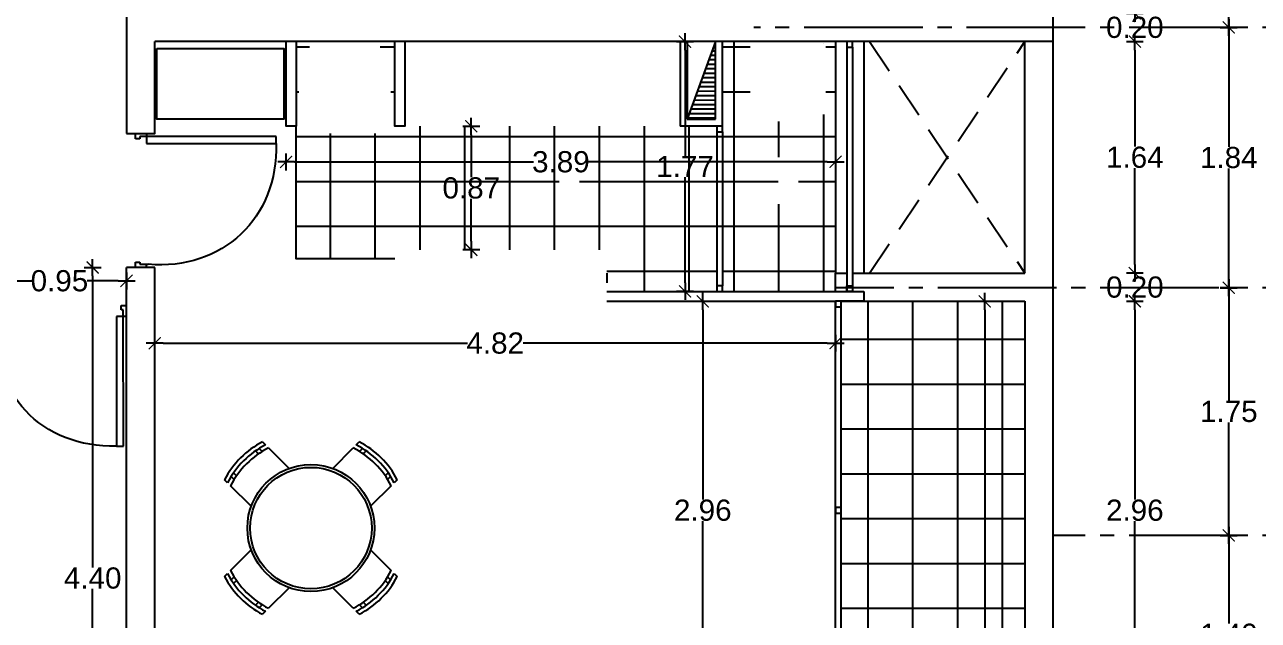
# Model space of a CAD drawing. Header units: millimetres. Extents: x 1217 to 2428, y 234 to 644.
# Drawn here: x 2359.72 to 2368.45, y 471.13 to 475.35 of the extents above; entities that cross this region are included whole.
import ezdxf

# ---------------------------------------------------------------- set-up
doc = ezdxf.new("R2010")
doc.units = ezdxf.units.MM
doc.linetypes.add('ACAD_ISO04W100', pattern=[30, 24, -3, 0, -3])
doc.linetypes.add('HIDDEN2', pattern=[0.1875, 0.125, -0.0625])
doc.layers.get('0').update_dxf_attribs({"lineweight": 5})
for name, color, linetype in [('0.1', 251, 'Continuous'), ('0.2', 2, 'Continuous'), ('0.3', 6, 'Continuous'), ('COTAS', 252, 'Continuous'), ('COTAS INTERIORES', 3, 'Continuous'), ('EJES', 8, 'Continuous'), ('MURO', 5, 'Continuous'), ('MUROS', 7, 'Continuous'), ('PUERTAS', 2, 'Continuous'), ('SHAFT', 3, 'Continuous'), ('TABIQUES', 4, 'Continuous')]:
    doc.layers.add(name, color=color, linetype=linetype)
doc.styles.add('INTERARQ', font='arial.ttf')
doc.dimstyles.new('ESCALA_1-50', dxfattribs={"dimtxt": 0.15, "dimasz": 0.06, "dimexe": 0.18, "dimexo": 0.0625, "dimgap": 0, "dimtad": 0, "dimtih": 1, "dimtoh": 1, "dimzin": 0, "dimdsep": 46, "dimtxsty": 'INTERARQ', "dimblk": 'DIMTICK', "dimcen": 0, "dimse1": 1, "dimse2": 1, "dimclrd": 256, "dimclre": 1, "dimclrt": 2, "dimadec": 0, "dimazin": 0, "dimtfac": 4.5, "dimtofl": 0, "dimtmove": 2, "dimatfit": 3, "dimldrblk": 'DIMTICK', "dimfxl": 1, "dimtolj": 1, "dimtzin": 0, "dimarcsym": 0})

# ---------------------------------------------------------------- blocks, each defined once
blk = doc.blocks.new('com')
at = {"layer": '0.1'}
for p, q in [((-0.3917, 0.5473), (-0.3705, 0.526)), ((-0.3449, 0.5429), (-0.3661, 0.5641)), ((-0.3421, 0.6108), (-0.3209, 0.5896)), ((-0.2997, 0.5684), (-0.1541, 0.4228)), ((0.1541, 0.4228), (0.2997, 0.5684)), ((0.3209, 0.5896), (0.3421, 0.6108)), ((0.3449, 0.5429), (0.3661, 0.5641)), ((0.3917, 0.5473), (0.3705, 0.526)), ((-0.5429, 0.3449), (-0.5641, 0.3661)), ((-0.5473, 0.3917), (-0.526, 0.3705)), ((0.5473, 0.3917), (0.526, 0.3705)), ((0.5429, 0.3449), (0.5641, 0.3661)), ((-0.5896, 0.3209), (-0.6108, 0.3421)), ((-0.4228, 0.1541), (-0.5684, 0.2997)), ((0.5684, 0.2997), (0.4228, 0.1541)), ((0.6108, 0.3421), (0.5896, 0.3209)), ((-0.5684, -0.2997), (-0.4228, -0.1541)), ((0.4228, -0.1541), (0.5684, -0.2997)), ((-0.6108, -0.3421), (-0.5896, -0.3209)), ((-0.5429, -0.3449), (-0.5641, -0.3661)), ((0.5429, -0.3449), (0.5641, -0.3661)), ((0.5896, -0.3209), (0.6108, -0.3421)), ((-0.5473, -0.3917), (-0.526, -0.3705)), ((-0.1541, -0.4228), (-0.2997, -0.5684)), ((0.2997, -0.5684), (0.1541, -0.4228)), ((0.5473, -0.3917), (0.526, -0.3705)), ((-0.3917, -0.5473), (-0.3705, -0.526)), ((-0.3449, -0.5429), (-0.3661, -0.5641)), ((-0.3209, -0.5896), (-0.3421, -0.6108)), ((0.3421, -0.6108), (0.3209, -0.5896)), ((0.3449, -0.5429), (0.3661, -0.5641)), ((0.3917, -0.5473), (0.3705, -0.526))]:
    blk.add_line(p, q, dxfattribs=at)
for radius in [0.45, 0.43]:
    blk.add_circle((0, 0), radius, dxfattribs=at)
for centre, start, end in [((-0.0616, 0.0616), 117.05475, 152.94525), ((-0.0404, 0.0404), 117.05475, 152.94525), ((-0.0192, 0.0192), 117.05475, 152.94525), ((0.0192, 0.0192), 27.05475, 62.94525), ((0.0404, 0.0404), 27.05475, 62.94525), ((0.0616, 0.0616), 27.05475, 62.94525), ((-0.0616, -0.0616), 207.05475, 242.94525), ((-0.0404, -0.0404), 207.05475, 242.94525), ((-0.0192, -0.0192), 207.05475, 242.94525), ((0.0192, -0.0192), 297.05475, 332.94525), ((0.0404, -0.0404), 297.05475, 332.94525), ((0.0616, -0.0616), 297.05475, 332.94525)]:
    blk.add_arc(centre, 0.6167, start, end, dxfattribs=at)
blk = doc.blocks.new('FGFGFGFG')
at = {"layer": 'PUERTAS'}
for p, q in [((381629.7039, 7752655.4584), (381629.6607, 7752655.4584)), ((381629.6607, 7752655.4584), (381629.6608, 7752654.6488)), ((381629.704, 7752654.638), (381629.7039, 7752655.4584)), ((381629.6406, 7752654.638), (381629.6608, 7752654.638)), ((381629.6608, 7752654.6488), (381629.6608, 7752654.5949)), ((381629.6608, 7752654.638), (381629.704, 7752654.638)), ((381630.4704, 7752654.5949), (381630.4704, 7752654.6488)), ((381630.4906, 7752654.638), (381630.4704, 7752654.638)), ((381629.6742, 7752654.568), (381629.6406, 7752654.568)), ((381629.6608, 7752654.5949), (381629.6742, 7752654.5949)), ((381629.6742, 7752654.5949), (381629.6742, 7752654.568)), ((381630.4569, 7752654.5949), (381630.4704, 7752654.5949)), ((381630.4569, 7752654.568), (381630.4569, 7752654.5949)), ((381630.4906, 7752654.568), (381630.4569, 7752654.568))]:
    blk.add_line(p, q, dxfattribs=at)
at = {"layer": 'PUERTAS', "extrusion": (0, 0, -1)}
blk.add_ellipse((381629.5735, 7752654.5673), major_axis=(0.7057, 0.6681), ratio=0.836444, start_param=-0.755704, end_param=0.755704, dxfattribs=at)
blk = doc.blocks.new('DIMTICK')
at = {"color": 1}
for p, q in [((-1, 0), (1, 0)), ((0, 1), (0, -1))]:
    blk.add_line(p, q, dxfattribs=at)
at = {"color": 3, "const_width": 0.141}
blk.add_lwpolyline([(0.71, 0.71), (-0.71, -0.71)], dxfattribs=at)
blk = doc.blocks.new('*D586')
at = {"layer": 'COTAS', "lineweight": -2, "ltscale": 3, "transparency": 16777216}
for p, q in [((2367.5764, 473.3287), (2367.5764, 471.9851)), ((2367.5764, 470.4883), (2367.5764, 471.8319))]:
    blk.add_line(p, q, dxfattribs=at)
at = {"layer": 'DEFPOINTS', "color": 0, "ltscale": 3, "transparency": 16777216}
for p in [(2365.6584, 473.3887), (2367.5764, 473.3887), (2365.4984, 470.4283)]:
    blk.add_point(p, dxfattribs=at)
at = {"layer": 'COTAS', "lineweight": -2, "ltscale": 3, "transparency": 16777216, "xscale": 0.06, "yscale": 0.06, "zscale": 0.06}
for p, rotation in [((2367.5764, 473.3887), 90), ((2367.5764, 470.4283), 270)]:
    blk.add_blockref('DIMTICK', p, dxfattribs=dict(at, rotation=rotation))
at = {"layer": 'COTAS', "color": 2, "ltscale": 3, "transparency": 16777216, "insert": (2367.5764, 471.9085), "char_height": 0.15, "attachment_point": 5, "style": 'INTERARQ'}
blk.add_mtext('\\A1;2.96', dxfattribs=at)
blk = doc.blocks.new('*D587')
at = {"layer": 'COTAS', "lineweight": -2, "ltscale": 3, "transparency": 16777216}
for p, q in [((2367.5764, 473.6487), (2367.5764, 473.7087)), ((2367.5764, 473.3287), (2367.5764, 473.2687))]:
    blk.add_line(p, q, dxfattribs=at)
at = {"layer": 'DEFPOINTS', "color": 0, "ltscale": 3, "transparency": 16777216}
for p in [(2366.7984, 473.5887), (2367.5764, 473.5887), (2365.6584, 473.3887)]:
    blk.add_point(p, dxfattribs=at)
at = {"layer": 'COTAS', "lineweight": -2, "ltscale": 3, "transparency": 16777216, "xscale": 0.06, "yscale": 0.06, "zscale": 0.06}
for p, rotation in [((2367.5764, 473.5887), 270), ((2367.5764, 473.3887), 90)]:
    blk.add_blockref('DIMTICK', p, dxfattribs=dict(at, rotation=rotation))
at = {"layer": 'COTAS', "color": 2, "ltscale": 3, "transparency": 16777216, "insert": (2367.5764, 473.4887), "char_height": 0.15, "attachment_point": 5, "style": 'INTERARQ'}
blk.add_mtext('\\A1;0.20', dxfattribs=at)
blk = doc.blocks.new('*D588')
at = {"layer": 'COTAS', "lineweight": -2, "ltscale": 3, "transparency": 16777216}
for p, q in [((2367.5764, 475.1683), (2367.5764, 474.4851)), ((2367.5764, 473.6487), (2367.5764, 474.3319))]:
    blk.add_line(p, q, dxfattribs=at)
at = {"layer": 'DEFPOINTS', "color": 0, "ltscale": 3, "transparency": 16777216}
for p in [(2366.9983, 475.2283, 0), (2367.5764, 475.2283), (2366.7984, 473.5887)]:
    blk.add_point(p, dxfattribs=at)
at = {"layer": 'COTAS', "lineweight": -2, "ltscale": 3, "transparency": 16777216, "xscale": 0.06, "yscale": 0.06, "zscale": 0.06}
for p, rotation in [((2367.5764, 475.2283), 90), ((2367.5764, 473.5887), 270)]:
    blk.add_blockref('DIMTICK', p, dxfattribs=dict(at, rotation=rotation))
at = {"layer": 'COTAS', "color": 2, "ltscale": 3, "transparency": 16777216, "insert": (2367.5764, 474.4085), "char_height": 0.15, "attachment_point": 5, "style": 'INTERARQ'}
blk.add_mtext('\\A1;1.64', dxfattribs=at)
blk = doc.blocks.new('*D589')
at = {"layer": 'COTAS', "lineweight": -2, "ltscale": 3, "transparency": 16777216}
for p, q in [((2367.5764, 475.4883), (2367.5764, 475.5483)), ((2367.5764, 475.1683), (2367.5764, 475.1083))]:
    blk.add_line(p, q, dxfattribs=at)
at = {"layer": 'DEFPOINTS', "color": 0, "ltscale": 3, "transparency": 16777216}
for p in [(2366.7983, 475.4283), (2367.5764, 475.4283), (2366.9983, 475.2283)]:
    blk.add_point(p, dxfattribs=at)
at = {"layer": 'COTAS', "lineweight": -2, "ltscale": 3, "transparency": 16777216, "xscale": 0.06, "yscale": 0.06, "zscale": 0.06}
for p, rotation in [((2367.5764, 475.4283), 270), ((2367.5764, 475.2283), 90)]:
    blk.add_blockref('DIMTICK', p, dxfattribs=dict(at, rotation=rotation))
at = {"layer": 'COTAS', "color": 2, "ltscale": 3, "transparency": 16777216, "insert": (2367.5764, 475.3283), "char_height": 0.15, "attachment_point": 5, "style": 'INTERARQ'}
blk.add_mtext('\\A1;0.20', dxfattribs=at)
blk = doc.blocks.new('*D612')
at = {"layer": 'COTAS', "lineweight": -2, "ltscale": 3, "transparency": 16777216}
for p, q in [((2368.2415, 471.6711), (2368.2415, 471.1063)), ((2368.2415, 470.3883), (2368.2415, 470.9531))]:
    blk.add_line(p, q, dxfattribs=at)
at = {"layer": 'DEFPOINTS', "color": 0, "ltscale": 3, "transparency": 16777216}
for p in [(2366.9983, 471.7311), (2368.2415, 471.7311), (2366.9983, 470.3283)]:
    blk.add_point(p, dxfattribs=at)
at = {"layer": 'COTAS', "lineweight": -2, "ltscale": 3, "transparency": 16777216, "xscale": 0.06, "yscale": 0.06, "zscale": 0.06}
for p, rotation in [((2368.2415, 471.7311), 90), ((2368.2415, 470.3283), 270)]:
    blk.add_blockref('DIMTICK', p, dxfattribs=dict(at, rotation=rotation))
at = {"layer": 'COTAS', "color": 2, "ltscale": 3, "transparency": 16777216, "insert": (2368.2415, 471.0297), "char_height": 0.15, "attachment_point": 5, "style": 'INTERARQ'}
blk.add_mtext('\\A1;1.40', dxfattribs=at)
blk = doc.blocks.new('*D613')
at = {"layer": 'COTAS', "lineweight": -2, "ltscale": 3, "transparency": 16777216}
for p, q in [((2368.2415, 473.425), (2368.2415, 472.6846)), ((2368.2415, 471.7911), (2368.2415, 472.5315))]:
    blk.add_line(p, q, dxfattribs=at)
at = {"layer": 'DEFPOINTS', "color": 0, "ltscale": 3, "transparency": 16777216}
for p in [(2366.9983, 473.485, 0), (2368.2415, 473.485), (2366.9983, 471.7311)]:
    blk.add_point(p, dxfattribs=at)
at = {"layer": 'COTAS', "lineweight": -2, "ltscale": 3, "transparency": 16777216, "xscale": 0.06, "yscale": 0.06, "zscale": 0.06}
for p, rotation in [((2368.2415, 473.485), 90), ((2368.2415, 471.7311), 270)]:
    blk.add_blockref('DIMTICK', p, dxfattribs=dict(at, rotation=rotation))
at = {"layer": 'COTAS', "color": 2, "ltscale": 3, "transparency": 16777216, "insert": (2368.2415, 472.608), "char_height": 0.15, "attachment_point": 5, "style": 'INTERARQ'}
blk.add_mtext('\\A1;1.75', dxfattribs=at)
blk = doc.blocks.new('*D614')
at = {"layer": 'COTAS', "lineweight": -2, "ltscale": 3, "transparency": 16777216}
for p, q in [((2368.2415, 475.2682), (2368.2415, 474.4832)), ((2368.2415, 473.545), (2368.2415, 474.33))]:
    blk.add_line(p, q, dxfattribs=at)
at = {"layer": 'DEFPOINTS', "color": 0, "ltscale": 3, "transparency": 16777216}
for p in [(2366.9983, 475.3282), (2368.2415, 475.3282), (2366.9983, 473.485, 0)]:
    blk.add_point(p, dxfattribs=at)
at = {"layer": 'COTAS', "lineweight": -2, "ltscale": 3, "transparency": 16777216, "xscale": 0.06, "yscale": 0.06, "zscale": 0.06}
for p, rotation in [((2368.2415, 475.3282), 90), ((2368.2415, 473.485), 270)]:
    blk.add_blockref('DIMTICK', p, dxfattribs=dict(at, rotation=rotation))
at = {"layer": 'COTAS', "color": 2, "ltscale": 3, "transparency": 16777216, "insert": (2368.2415, 474.4066), "char_height": 0.15, "attachment_point": 5, "style": 'INTERARQ'}
blk.add_mtext('\\A1;1.84', dxfattribs=at)
blk = doc.blocks.new('*D327')
at = {"layer": 'COTAS', "lineweight": -2, "ltscale": 3, "transparency": 16777216}
for p, q in [((2368.2415, 479.5682), (2368.2415, 477.5548)), ((2368.2415, 475.3882), (2368.2415, 477.4016))]:
    blk.add_line(p, q, dxfattribs=at)
at = {"layer": 'DEFPOINTS', "color": 0, "ltscale": 3, "transparency": 16777216}
for p in [(2366.9993, 479.6282), (2368.2415, 479.6282), (2366.9983, 475.3282)]:
    blk.add_point(p, dxfattribs=at)
at = {"layer": 'COTAS', "lineweight": -2, "ltscale": 3, "transparency": 16777216, "xscale": 0.06, "yscale": 0.06, "zscale": 0.06}
for p, rotation in [((2368.2415, 479.6282), 90), ((2368.2415, 475.3282), 270)]:
    blk.add_blockref('DIMTICK', p, dxfattribs=dict(at, rotation=rotation))
at = {"layer": 'COTAS', "color": 2, "ltscale": 3, "transparency": 16777216, "insert": (2368.2415, 477.4782), "char_height": 0.15, "attachment_point": 5, "style": 'INTERARQ'}
blk.add_mtext('\\A1;4.30', dxfattribs=at)
blk = doc.blocks.new('*D329')
at = {"layer": 'COTAS', "lineweight": -2, "ltscale": 3, "transparency": 16777216}
for p, q in [((2368.8564, 495.1033), (2368.8564, 478.9229)), ((2368.8564, 462.5893), (2368.8564, 478.7696))]:
    blk.add_line(p, q, dxfattribs=at)
at = {"layer": 'DEFPOINTS', "color": 0, "ltscale": 3, "transparency": 16777216}
for p in [(2364.1135, 495.1633, 0), (2368.8564, 495.1633), (2364.1135, 462.5293, 0)]:
    blk.add_point(p, dxfattribs=at)
at = {"layer": 'COTAS', "lineweight": -2, "ltscale": 3, "transparency": 16777216, "xscale": 0.06, "yscale": 0.06, "zscale": 0.06}
for p, rotation in [((2368.8564, 495.1633), 90), ((2368.8564, 462.5293), 270)]:
    blk.add_blockref('DIMTICK', p, dxfattribs=dict(at, rotation=rotation))
at = {"layer": 'COTAS', "color": 2, "ltscale": 3, "transparency": 16777216, "insert": (2368.8564, 478.8463), "char_height": 0.15, "attachment_point": 5, "style": 'INTERARQ'}
blk.add_mtext('\\A1;32.63', dxfattribs=at)
blk = doc.blocks.new('*D630')
at = {"layer": 'COTAS INTERIORES', "lineweight": -2, "ltscale": 3, "transparency": 16777216}
for p, q in [((2359.5494, 473.5336), (2359.769, 473.5336)), ((2360.3794, 473.5336), (2360.1598, 473.5336))]:
    blk.add_line(p, q, dxfattribs=at)
at = {"layer": 'DEFPOINTS', "color": 0, "ltscale": 3, "transparency": 16777216}
for p in [(2360.4394, 473.6283), (2360.4394, 473.5336), (2359.4894, 473.3507, 0)]:
    blk.add_point(p, dxfattribs=at)
at = {"layer": 'COTAS INTERIORES', "lineweight": -2, "ltscale": 3, "transparency": 16777216, "xscale": 0.06, "yscale": 0.06, "zscale": 0.06, "rotation": 180}
blk.add_blockref('DIMTICK', (2359.4894, 473.5336), dxfattribs=at)
at = {"layer": 'COTAS INTERIORES', "lineweight": -2, "ltscale": 3, "transparency": 16777216, "xscale": 0.06, "yscale": 0.06, "zscale": 0.06}
blk.add_blockref('DIMTICK', (2360.4394, 473.5336), dxfattribs=at)
at = {"layer": 'COTAS INTERIORES', "color": 2, "ltscale": 3, "transparency": 16777216, "insert": (2359.9644, 473.5336), "char_height": 0.15, "attachment_point": 5, "style": 'INTERARQ'}
blk.add_mtext('\\A1;0.95', dxfattribs=at)
blk = doc.blocks.new('*D631')
at = {"layer": 'COTAS INTERIORES', "lineweight": -2, "ltscale": 3, "transparency": 16777216}
for p, q in [((2360.1997, 473.5683), (2360.1997, 471.5047)), ((2360.1997, 469.2879), (2360.1997, 471.3515))]:
    blk.add_line(p, q, dxfattribs=at)
at = {"layer": 'DEFPOINTS', "color": 0, "ltscale": 3, "transparency": 16777216}
for p in [(2360.1997, 473.6283), (2360.4394, 473.6283, 0), (2360.4394, 469.2279, 0)]:
    blk.add_point(p, dxfattribs=at)
at = {"layer": 'COTAS INTERIORES', "lineweight": -2, "ltscale": 3, "transparency": 16777216, "xscale": 0.06, "yscale": 0.06, "zscale": 0.06}
for p, rotation in [((2360.1997, 473.6283), 90), ((2360.1997, 469.2279), 270)]:
    blk.add_blockref('DIMTICK', p, dxfattribs=dict(at, rotation=rotation))
at = {"layer": 'COTAS INTERIORES', "color": 2, "ltscale": 3, "transparency": 16777216, "insert": (2360.1997, 471.4281), "char_height": 0.15, "attachment_point": 5, "style": 'INTERARQ'}
blk.add_mtext('\\A1;4.40', dxfattribs=at)
blk = doc.blocks.new('*D663')
at = {"layer": 'COTAS INTERIORES', "lineweight": -2, "ltscale": 3, "transparency": 16777216}
for p, q in [((2364.5183, 473.3287), (2364.5183, 471.9851)), ((2364.5183, 470.4883), (2364.5183, 471.8319))]:
    blk.add_line(p, q, dxfattribs=at)
at = {"layer": 'DEFPOINTS', "color": 0, "ltscale": 3, "transparency": 16777216}
for p in [(2364.5183, 473.3887), (2364.5453, 473.3887, 0), (2362.6673, 470.4283, 0)]:
    blk.add_point(p, dxfattribs=at)
at = {"layer": 'COTAS INTERIORES', "lineweight": -2, "ltscale": 3, "transparency": 16777216, "xscale": 0.06, "yscale": 0.06, "zscale": 0.06}
for p, rotation in [((2364.5183, 473.3887), 90), ((2364.5183, 470.4283), 270)]:
    blk.add_blockref('DIMTICK', p, dxfattribs=dict(at, rotation=rotation))
at = {"layer": 'COTAS INTERIORES', "color": 2, "ltscale": 3, "transparency": 16777216, "insert": (2364.5183, 471.9085), "char_height": 0.15, "attachment_point": 5, "style": 'INTERARQ'}
blk.add_mtext('\\A1;2.96', dxfattribs=at)
blk = doc.blocks.new('*D667')
at = {"layer": 'COTAS INTERIORES', "lineweight": -2, "ltscale": 3, "transparency": 16777216}
for p, q in [((2361.6294, 474.3764), (2363.319, 474.3764)), ((2365.3984, 474.3764), (2363.7088, 474.3764))]:
    blk.add_line(p, q, dxfattribs=at)
at = {"layer": 'DEFPOINTS', "color": 0, "ltscale": 3, "transparency": 16777216}
for p in [(2361.5694, 474.6286, 0), (2365.4584, 474.5324, 0), (2365.4584, 474.3764)]:
    blk.add_point(p, dxfattribs=at)
at = {"layer": 'COTAS INTERIORES', "lineweight": -2, "ltscale": 3, "transparency": 16777216, "xscale": 0.06, "yscale": 0.06, "zscale": 0.06, "rotation": 180}
blk.add_blockref('DIMTICK', (2361.5694, 474.3764), dxfattribs=at)
at = {"layer": 'COTAS INTERIORES', "lineweight": -2, "ltscale": 3, "transparency": 16777216, "xscale": 0.06, "yscale": 0.06, "zscale": 0.06}
blk.add_blockref('DIMTICK', (2365.4584, 474.3764), dxfattribs=at)
at = {"layer": 'COTAS INTERIORES', "color": 2, "ltscale": 3, "transparency": 16777216, "insert": (2363.5139, 474.3764), "char_height": 0.15, "attachment_point": 5, "style": 'INTERARQ'}
blk.add_mtext('\\A1;3.89', dxfattribs=at)
blk = doc.blocks.new('*D668')
at = {"layer": 'COTAS INTERIORES', "lineweight": -2, "ltscale": 3, "transparency": 16777216}
for p, q in [((2364.3927, 475.1682), (2364.3927, 474.4188)), ((2364.3927, 473.5187), (2364.3927, 474.2682))]:
    blk.add_line(p, q, dxfattribs=at)
at = {"layer": 'DEFPOINTS', "color": 0, "ltscale": 3, "transparency": 16777216}
for p in [(2364.2096, 475.2282, 0), (2364.3927, 475.2282), (2364.2096, 473.4587, 0)]:
    blk.add_point(p, dxfattribs=at)
at = {"layer": 'COTAS INTERIORES', "lineweight": -2, "ltscale": 3, "transparency": 16777216, "xscale": 0.06, "yscale": 0.06, "zscale": 0.06}
for p, rotation in [((2364.3927, 475.2282), 90), ((2364.3927, 473.4587), 270)]:
    blk.add_blockref('DIMTICK', p, dxfattribs=dict(at, rotation=rotation))
at = {"layer": 'COTAS INTERIORES', "color": 2, "ltscale": 3, "transparency": 16777216, "insert": (2364.3927, 474.3435), "char_height": 0.15, "attachment_point": 5, "style": 'INTERARQ'}
blk.add_mtext('\\A1;1.77', dxfattribs=at)
blk = doc.blocks.new('*D669')
at = {"layer": 'COTAS INTERIORES', "lineweight": -2, "ltscale": 3, "transparency": 16777216}
for p, q in [((2362.8797, 474.5685), (2362.8797, 474.2677)), ((2362.8797, 473.8137), (2362.8797, 474.1145))]:
    blk.add_line(p, q, dxfattribs=at)
at = {"layer": 'DEFPOINTS', "color": 0, "ltscale": 3, "transparency": 16777216}
for p in [(2362.8797, 474.6285), (2362.9336, 474.6285, 0), (2362.9766, 473.7537, 0)]:
    blk.add_point(p, dxfattribs=at)
at = {"layer": 'COTAS INTERIORES', "lineweight": -2, "ltscale": 3, "transparency": 16777216, "xscale": 0.06, "yscale": 0.06, "zscale": 0.06}
for p, rotation in [((2362.8797, 474.6285), 90), ((2362.8797, 473.7537), 270)]:
    blk.add_blockref('DIMTICK', p, dxfattribs=dict(at, rotation=rotation))
at = {"layer": 'COTAS INTERIORES', "color": 2, "ltscale": 3, "transparency": 16777216, "insert": (2362.8797, 474.1911), "char_height": 0.15, "attachment_point": 5, "style": 'INTERARQ'}
blk.add_mtext('\\A1;0.87', dxfattribs=at)
blk = doc.blocks.new('*D670')
at = {"layer": 'COTAS INTERIORES', "lineweight": -2, "ltscale": 3, "transparency": 16777216}
for p, q in [((2360.6994, 473.0923), (2362.8518, 473.0923)), ((2365.3984, 473.0923), (2363.246, 473.0923))]:
    blk.add_line(p, q, dxfattribs=at)
at = {"layer": 'DEFPOINTS', "color": 0, "ltscale": 3, "transparency": 16777216}
for p in [(2365.4584, 473.0923), (2365.4584, 472.9949, 0), (2360.6394, 472.8759, 0)]:
    blk.add_point(p, dxfattribs=at)
at = {"layer": 'COTAS INTERIORES', "lineweight": -2, "ltscale": 3, "transparency": 16777216, "xscale": 0.06, "yscale": 0.06, "zscale": 0.06, "rotation": 180}
blk.add_blockref('DIMTICK', (2360.6394, 473.0923), dxfattribs=at)
at = {"layer": 'COTAS INTERIORES', "lineweight": -2, "ltscale": 3, "transparency": 16777216, "xscale": 0.06, "yscale": 0.06, "zscale": 0.06}
blk.add_blockref('DIMTICK', (2365.4584, 473.0923), dxfattribs=at)
at = {"layer": 'COTAS INTERIORES', "color": 2, "ltscale": 3, "transparency": 16777216, "insert": (2363.0489, 473.0923), "char_height": 0.15, "attachment_point": 5, "style": 'INTERARQ'}
blk.add_mtext('\\A1;4.82', dxfattribs=at)
blk = doc.blocks.new('*D674')
at = {"layer": 'COTAS INTERIORES', "lineweight": -2, "ltscale": 3, "transparency": 16777216}
for p, q in [((2366.5144, 473.3287), (2366.5144, 470.0216)), ((2366.5144, 466.5612), (2366.5144, 469.8684))]:
    blk.add_line(p, q, dxfattribs=at)
at = {"layer": 'DEFPOINTS', "color": 0, "ltscale": 3, "transparency": 16777216}
for p in [(2366.1484, 473.3887, 0), (2366.1484, 466.5012, 0), (2366.5144, 466.5012)]:
    blk.add_point(p, dxfattribs=at)
at = {"layer": 'COTAS INTERIORES', "lineweight": -2, "ltscale": 3, "transparency": 16777216, "xscale": 0.06, "yscale": 0.06, "zscale": 0.06}
for p, rotation in [((2366.5144, 473.3887), 90), ((2366.5144, 466.5012), 270)]:
    blk.add_blockref('DIMTICK', p, dxfattribs=dict(at, rotation=rotation))
at = {"layer": 'COTAS INTERIORES', "color": 2, "ltscale": 3, "transparency": 16777216, "insert": (2366.5144, 469.945), "char_height": 0.15, "attachment_point": 5, "style": 'INTERARQ'}
blk.add_mtext('\\A1;6.89', dxfattribs=at)

msp = doc.modelspace()

# ---------------------------------------------------------------- hatches: boundary and pattern name
at = {"layer": '0.1'}
h = msp.add_hatch(dxfattribs=at)
h.set_pattern_fill('NET', color=256, scale=0.099999, angle=-270, style=0)
h.set_pattern_definition([(90, (186.07077, -34.3936), (-0.31749764, 3e-16), []), (180, (186.07077, -34.3936), (-3e-16, -0.31749764), [])])
edge = h.paths.add_edge_path()
edge.add_line((2361.63937, 473.68872), (2362.33937, 473.68872))
edge.add_line((2362.33937, 473.68872), (2362.33937, 473.75372))
edge.add_line((2362.33937, 473.75372), (2363.83936, 473.75372))
edge.add_line((2363.83936, 473.75372), (2363.83936, 473.45871))
edge.add_line((2363.83936, 473.45871), (2364.61843, 473.45871))
edge.add_line((2364.61843, 473.45871), (2364.61844, 473.77872))
edge.add_line((2364.61844, 473.77872), (2364.65844, 473.77872))
edge.add_line((2364.65844, 473.77872), (2364.65845, 473.45871))
edge.add_line((2364.65845, 473.45871), (2365.45841, 473.45873))
edge.add_line((2365.45841, 473.45873), (2365.45841, 474.62857))
edge.add_line((2365.45841, 474.62857), (2365.45839, 474.62857))
edge.add_line((2365.45839, 474.62857), (2365.4584, 475.22826))
edge.add_line((2365.4584, 475.22826), (2365.36443, 475.22824))
edge.add_arc((2365.36443, 475.20345), 0.02478, 0, 89.999967, ccw=False)
edge.add_line((2365.38921, 475.20345), (2365.38921, 474.76233))
edge.add_arc((2365.29008, 474.76233), 0.09913, 270, 360, ccw=False)
edge.add_line((2365.29008, 474.6632), (2364.95304, 474.6632))
edge.add_arc((2364.95304, 474.76233), 0.09913, 180, 270, ccw=False)
edge.add_line((2364.85391, 474.76233), (2364.85391, 475.20345))
edge.add_arc((2364.87869, 475.20345), 0.02478, 92.137419, 180, ccw=False)
edge.add_line((2364.87777, 475.22822), (2364.65844, 475.22822))
edge.add_line((2364.65844, 475.22822), (2364.65844, 474.62856))
edge.add_line((2364.65844, 474.62856), (2364.65844, 474.58856))
edge.add_line((2364.65844, 474.58856), (2364.61844, 474.58856))
edge.add_line((2364.61844, 474.58856), (2364.61844, 474.62856))
edge.add_line((2364.61844, 474.62856), (2364.40852, 474.62856))
edge.add_line((2364.40852, 474.62856), (2362.33937, 474.62856))
edge.add_line((2362.33937, 474.62856), (2362.33937, 475.22822))
edge.add_line((2362.33937, 475.22822), (2362.23445, 475.22822))
edge.add_line((2362.23445, 475.22822), (2362.23445, 475.17825))
edge.add_line((2362.23445, 475.17825), (2362.29629, 475.17825))
edge.add_arc((2362.29629, 475.16509), 0.01316, 0, 90, ccw=False)
edge.add_line((2362.30945, 475.16509), (2362.30945, 474.59142))
edge.add_arc((2362.29629, 474.59142), 0.01316, 270, 360, ccw=False)
edge.add_line((2362.29629, 474.57825), (2361.67262, 474.57825))
edge.add_arc((2361.67262, 474.59142), 0.01316, 180, 270, ccw=False)
edge.add_line((2361.65945, 474.59142), (2361.65945, 475.16509))
edge.add_arc((2361.67262, 475.16509), 0.01316, 90, 180, ccw=False)
edge.add_line((2361.67262, 475.17825), (2361.73445, 475.17825))
edge.add_line((2361.73445, 475.17825), (2361.73445, 475.22825))
edge.add_line((2361.73445, 475.22825), (2361.63937, 475.22822))
edge.add_line((2361.63937, 475.22822), (2361.63937, 474.62856))
edge.add_line((2361.63937, 474.62856), (2361.63937, 474.62079))
edge.add_line((2361.63937, 474.62079), (2361.63937, 473.68872))
h.paths.add_polyline_path([(2365.19692, 474.07664), (2365.19692, 474.41069), (2365.05267, 474.41069), (2365.05267, 474.07664)], flags=16)
h.paths.add_polyline_path([(2363.64568, 474.10204), (2363.64568, 474.5175), (2363.50144, 474.5175), (2363.50144, 474.10204)], flags=16)
h = msp.add_hatch(dxfattribs=at)
h.set_pattern_fill('NET', color=256, scale=0.099999, angle=-270, style=0)
h.set_pattern_definition([(90, (807.40966, -346.0244), (-0.31749764, 2e-16), []), (180, (807.40966, -346.0244), (-2e-16, -0.31749764), [])])
edge = h.paths.add_edge_path()
edge.add_line((2365.49834, 466.50121), (2366.11548, 466.50121))
edge.add_line((2366.11548, 466.50121), (2366.79834, 466.50122))
edge.add_line((2366.79834, 466.50122), (2366.79839, 473.38872))
edge.add_line((2366.79839, 473.38872), (2365.4984, 473.38873))
edge.add_line((2365.4984, 473.38873), (2365.49848, 466.50121))
at = {"layer": 'SHAFT', "linetype": 'ByBlock'}
h = msp.add_hatch(dxfattribs=at)
h.set_pattern_fill('ANSI31', color=256, scale=0.01, angle=-405, style=0)
h.set_pattern_definition([(180, (7755646.826877, -381061.460158), (-6e-17, -0.03174976629765), [])])
h.paths.add_polyline_path([(2364.40852, 474.67839), (2364.60844, 475.22821), (2364.60844, 474.87918), (2364.60844, 474.67856)])

# ---------------------------------------------------------------- linework, layer by layer
at = {"layer": '0.1', "elevation": 0}
msp.add_lwpolyline([(2360.65298, 475.17822), (2361.55297, 475.17822), (2361.55297, 474.67856), (2360.65298, 474.67856)], close=True, dxfattribs=at)
for points in [[(2365.5384, 475.18826), (2365.53839, 473.45873)], [(2365.5784, 475.18826), (2365.57839, 473.49873)], [(2362.33937, 473.68872), (2361.63937, 473.68872), (2361.63937, 474.62856)], [(2364.61844, 474.58856), (2364.61843, 473.49871)], [(2364.65844, 474.58856), (2364.65843, 473.49871)], [(2365.4584, 470.42829), (2365.4584, 473.38873)], [(2365.4984, 470.42829), (2365.4984, 473.38873)]]:
    msp.add_lwpolyline(points, dxfattribs=at)
at = {"layer": '0.2'}
msp.add_line((2366.79839, 473.58872, 0), (2366.79841, 475.22826, 0), dxfattribs=at)
at = {"layer": '0.2', "color": 1, "elevation": 0}
for points in [[(2365.4584, 475.22826), (2365.4584, 473.58873)], [(2365.65835, 475.22826), (2365.65841, 473.58873)]]:
    msp.add_lwpolyline(points, dxfattribs=at)
at = {"layer": '0.2', "elevation": 0}
for points in [[(2365.49834, 466.30121), (2366.99832, 466.30122), (2366.99832, 475.22826)], [(2365.57839, 475.22826), (2365.53839, 475.22826), (2365.53839, 475.18826), (2365.57839, 475.18826), (2365.57839, 475.22826)], [(2364.65844, 474.62856), (2364.61844, 474.62856), (2364.61844, 474.58856), (2364.65844, 474.58856), (2364.65844, 474.62856)], [(2365.4584, 473.58873), (2365.53839, 473.58873)], [(2365.4584, 473.45873), (2365.4584, 473.58873)], [(2365.57839, 473.58873), (2366.79839, 473.58872)], [(2364.65844, 473.49871), (2364.61844, 473.49871), (2364.61844, 473.45871), (2364.65844, 473.45871), (2364.65844, 473.49871)], [(2365.5784, 473.45873), (2365.5384, 473.45873), (2365.5384, 473.49873), (2365.5784, 473.49873), (2365.5784, 473.45873)], [(2365.4984, 473.38872), (2365.4584, 473.38872), (2365.4584, 473.34872), (2365.4984, 473.34872), (2365.4984, 473.38872)], [(2365.4984, 473.38873), (2366.79839, 473.38872)], [(2366.79839, 473.38872), (2366.79833, 466.50122), (2365.49848, 466.50121)], [(2365.4984, 471.92851), (2365.4584, 471.92851), (2365.4584, 471.88851), (2365.4984, 471.88851), (2365.4984, 471.92851)]]:
    msp.add_lwpolyline(points, dxfattribs=at)
at = {"layer": '0.3'}
for p, q in [((2364.35852, 475.22824, 0), (2364.35852, 474.62839, 0)), ((2364.40852, 475.22821, 0), (2364.40852, 474.67839, 0)), ((2364.60844, 474.67856, 0), (2364.60844, 475.22821, 0)), ((2364.65844, 474.62856, 0), (2364.65844, 475.22821, 0)), ((2365.4584, 473.45873, 0), (2365.6584, 473.45874, 0)), ((2365.4584, 473.45873, 0), (2365.5584, 473.45873, 0)), ((2365.6584, 473.45874, 0), (2365.6584, 473.38873, 0)), ((2365.5784, 473.38873, 0), (2365.4584, 473.38873, 0)), ((2365.6584, 473.38873, 0), (2365.4584, 473.38872, 0))]:
    msp.add_line(p, q, dxfattribs=at)
at = {"layer": '0.3', "elevation": 0}
for points in [[(2361.63937, 475.22826), (2361.63937, 474.62856), (2361.56937, 474.62856), (2361.56937, 475.22826)], [(2362.40937, 475.22826), (2362.40937, 474.62856), (2362.33937, 474.62856), (2362.33937, 475.22826)], [(2364.40852, 474.67839), (2364.60844, 474.67839)], [(2364.65844, 474.62856), (2364.35852, 474.62839)], [(2363.83936, 473.58872), (2363.83936, 473.51872)], [(2363.83936, 473.45871), (2365.45841, 473.45872)], [(2363.83936, 473.38871), (2365.45841, 473.38872)]]:
    msp.add_lwpolyline(points, dxfattribs=at)
at = {"layer": 'EJES', "linetype": 'ACAD_ISO04W100', "ltscale": 0.035, "elevation": 0}
for points in [[(2369.52562, 475.32824), (2364.88074, 475.32824)], [(2369.32105, 473.48495), (2365.4584, 473.48495)], [(2369.52562, 471.73112), (2366.99833, 471.73112)]]:
    msp.add_lwpolyline(points, dxfattribs=at)
at = {"layer": 'MUROS'}
for p, q in [((2366.99832, 475.22826, 0), (2360.63938, 475.22822, 0)), ((2364.92838, 475.22822, 0), (2360.63938, 475.22822, 0)), ((2360.43938, 469.22787, 0), (2360.43938, 473.62826, 0)), ((2360.63938, 469.02787, 0), (2360.63938, 473.62826, 0))]:
    msp.add_line(p, q, dxfattribs=at)
at = {"layer": 'MUROS', "elevation": 0}
for points in [[(2366.99832, 475.22826), (2366.99832, 476.09917), (2366.79832, 476.09917), (2366.79832, 475.42826)], [(2360.43938, 474.57826), (2360.63938, 474.57826), (2360.63938, 475.22826)], [(2360.63938, 473.62826), (2360.43938, 473.62826)]]:
    msp.add_lwpolyline(points, dxfattribs=at)
at = {"layer": 'MUROS', "ltscale": 3, "elevation": 0}
msp.add_lwpolyline([(2360.43938, 475.42826), (2360.43938, 474.57826)], dxfattribs=at)
at = {"layer": 'SHAFT', "linetype": 'ByBlock', "elevation": 0}
msp.add_lwpolyline([(2364.60844, 475.22821), (2364.40852, 474.67839)], dxfattribs=at)
at = {"layer": 'TABIQUES', "color": 8, "linetype": 'HIDDEN2', "ltscale": 2, "elevation": 0}
for points in [[(2365.69835, 475.22826), (2366.79839, 473.58872)], [(2365.6984, 473.58873), (2366.79841, 475.22826)]]:
    msp.add_lwpolyline(points, dxfattribs=at)

# ---------------------------------------------------------------- block references
at = {"layer": 'MURO', "xscale": 0.9999925657630349, "yscale": 0.9999925657630349, "zscale": 0.9999925657630349, "rotation": 180}
msp.add_blockref('com', (2361.7446, 471.78287, 0), dxfattribs=at)
at = {"layer": 'PUERTAS', "xscale": 1.117638750408717, "yscale": 1.117638750408717, "zscale": 1.117638750408717}
for p, rotation in [((-8662306.66103, 426998.65286, 0), 270), ((428884.51398, 8665140.52266, 0), 180)]:
    msp.add_blockref('FGFGFGFG', p, dxfattribs=dict(at, rotation=rotation))

# ---------------------------------------------------------------- dimensions: what is measured, and where the dimension line sits
at = {"layer": 'COTAS', "ltscale": 3}
for base, p1, p2, picture, middle in [((2368.85635, 495.16328), (2364.11354, 462.52928, 0), (2364.11354, 495.16328, 0), '*D329', (2368.85635, 478.84628)), ((2368.24149, 479.62816), (2366.99833, 475.32824), (2366.99933, 479.62816), '*D327', (2368.24149, 477.4782)), ((2367.5764, 475.42826, 0), (2366.99832, 475.22826, 0), (2366.79833, 475.42826, 0), '*D589', (2367.5764, 475.32826, 0)), ((2368.24149, 475.32824), (2366.99832, 473.48495, 0), (2366.99833, 475.32824), '*D614', (2368.24149, 474.4066)), ((2367.5764, 475.22826), (2366.79839, 473.58872), (2366.99832, 475.22826, 0), '*D588', (2367.5764, 474.40849)), ((2367.57641, 473.58872), (2365.6584, 473.38873), (2366.79839, 473.58872), '*D587', (2367.57641, 473.48872)), ((2368.24149, 473.48495, 0), (2366.99833, 471.73112, 0), (2366.99832, 473.48495, 0), '*D613', (2368.24149, 472.60804, 0)), ((2367.57641, 473.38873, 0), (2365.49841, 470.4283, 0), (2365.6584, 473.38873, 0), '*D586', (2367.57641, 471.90851, 0)), ((2368.24149, 471.73112, 0), (2366.99833, 470.32828, 0), (2366.99833, 471.73112, 0), '*D612', (2368.24149, 471.0297, 0))]:
    dim = msp.add_linear_dim(base=base, p1=p1, p2=p2, angle=90, dimstyle='ESCALA_1-50', dxfattribs=at)
    dim.commit()
    dim.dimension.update_dxf_attribs({"geometry": picture, "text_midpoint": middle})
at = {"layer": 'COTAS INTERIORES', "ltscale": 3}
for base, p1, p2, picture, middle in [((2364.3927, 475.22824), (2364.20963, 473.45871, 0), (2364.20963, 475.22824, 0), '*D668', (2364.3927, 474.34347)), ((2362.87972, 474.62852), (2362.97664, 473.75372, 0), (2362.93357, 474.62852, 0), '*D669', (2362.87972, 474.19112)), ((2360.19974, 473.62826), (2360.43938, 469.22787, 0), (2360.43938, 473.62826, 0), '*D631', (2360.19974, 471.42807)), ((2364.51826, 473.38871), (2362.66727, 470.4283, 0), (2364.54528, 473.38871, 0), '*D663', (2364.51826, 471.90851)), ((2366.51439, 466.50121), (2366.1484, 473.38872, 0), (2366.1484, 466.50121, 0), '*D674', (2366.51439, 469.94497))]:
    dim = msp.add_linear_dim(base=base, p1=p1, p2=p2, angle=90, dimstyle='ESCALA_1-50', dxfattribs=at)
    dim.commit()
    dim.dimension.update_dxf_attribs({"geometry": picture, "text_midpoint": middle})
for base, p1, p2, picture, middle in [((2365.4584, 474.37641), (2361.56937, 474.62856, 0), (2365.4584, 474.53243, 0), '*D667', (2363.51389, 474.37641)), ((2360.43938, 473.53362), (2359.48936, 473.35069, 0), (2360.43938, 473.62826), '*D630', (2359.96437, 473.53362)), ((2365.4584, 473.09233), (2360.63938, 472.87591, 0), (2365.4584, 472.99494, 0), '*D670', (2363.04889, 473.09233))]:
    dim = msp.add_linear_dim(base=base, p1=p1, p2=p2, dimstyle='ESCALA_1-50', dxfattribs=at)
    dim.commit()
    dim.dimension.update_dxf_attribs({"geometry": picture, "text_midpoint": middle})

doc.saveas('drawing.dxf')
